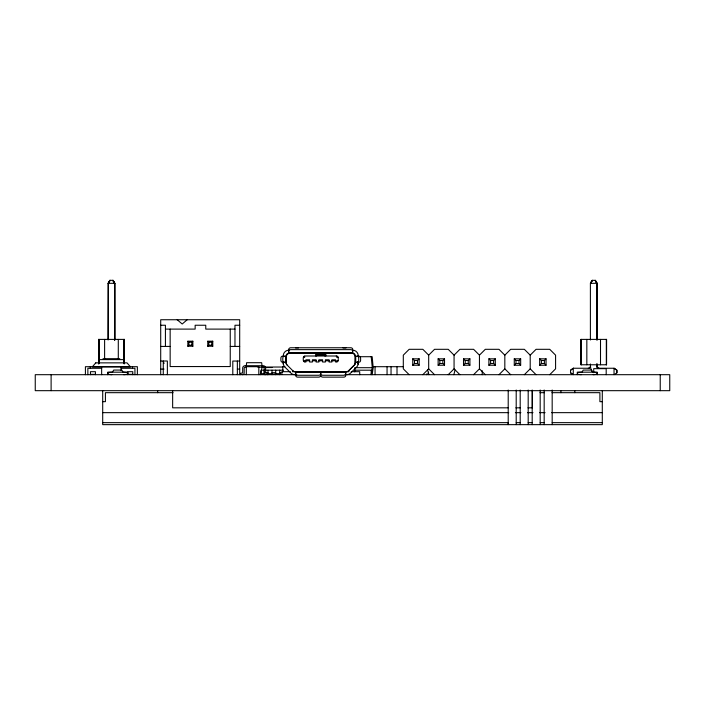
<?xml version="1.0" encoding="UTF-8"?>
<svg xmlns="http://www.w3.org/2000/svg" width="705" height="705" viewBox="0 0 705 705"><rect width="100%" height="100%" fill="white"/><g stroke="black" fill="none" stroke-linecap="round" stroke-linejoin="round"><path stroke-width="1.06" d="M596.915 367.27L596.906 363.983M372.178 374.69L373.183 367.693L372.178 356.704L359.277 356.704M371.209 356.704L372.284 367.693L371.209 374.69L371.183 370.689M260.154 374.69L262.154 367.19L261.67 362.696L246.644 362.696L246.16 367.19L245.164 367.19A0.996 0.996 0 0 0 244.168 368.195L244.168 372.936A1.745 1.745 0 0 1 242.414 374.69M453.817 374.69L455.069 370.002M303.529 357.003L303.635 357.453M337.968 360.995L337.862 360.546M108.464 283.322L110.13 280.352M596.906 340.004L596.968 283.322L590.508 283.322L592.174 280.352M590.684 283.322L592.35 280.352L590.578 283.322M108.094 283.322L109.892 280.352L108.209 283.322L108.094 340.004M108.358 283.322L110.068 280.352M112.43 372.187L113.708 370.063L121.815 370.063L123.093 372.187M581.96 372.187L583.238 370.063L591.345 370.063L592.623 372.187M187.856 346.208L188.861 345.212L188.861 342.216L187.856 341.211L192.853 341.211L192.853 346.208L187.856 346.208L187.856 341.211M192.853 346.208L191.857 345.212L191.857 342.216L192.853 341.211M207.772 346.208L208.777 345.212L208.777 342.216L207.772 341.211L212.769 341.211L212.769 346.208L207.772 346.208L207.772 341.211M212.769 346.208L211.773 345.212L211.773 342.216L212.769 341.211M303.635 360.546L303.529 360.995M303.952 361.304L304.719 360.537M304.719 361.63L304.26 361.727M336.779 356.377L337.237 356.272M336.779 357.461L337.545 356.695M337.862 357.453L337.968 357.003M354.439 364.908L348.437 370.909A2.494 2.494 0 0 1 346.675 371.641L294.822 371.641A2.494 2.494 0 0 1 293.042 370.962L287.005 364.926A2.494 2.494 0 0 1 286.274 363.163L286.327 356.756A3.499 3.499 0 0 1 289.825 353.258L351.672 353.258A3.499 3.499 0 0 1 355.17 356.756L354.994 364.194L355.223 363.163A2.494 2.494 0 0 1 354.483 364.934L348.455 370.962A2.494 2.494 0 0 1 346.693 371.694M412.751 365.225L414.469 363.507L417.483 363.507L419.149 365.225L412.751 365.225L412.751 358.836L419.149 358.836L419.149 365.225M412.751 358.836L414.469 360.493L417.483 360.493L419.149 358.836M434.536 374.69L428.684 368.838L428.684 355.161L434.536 349.31L448.213 349.31L454.064 355.161L454.064 368.838L448.213 374.69M422.833 374.69L428.684 368.838M438.131 365.225L439.849 363.507L442.863 363.507L444.529 365.225L438.131 365.225L438.131 358.836L444.529 358.836L444.529 365.225M438.131 358.836L439.849 360.493L442.863 360.493L444.529 358.836M454.064 355.161L459.916 349.31L473.593 349.31L479.444 355.161L479.444 368.838L473.593 374.69M463.511 365.225L465.229 363.507L468.243 363.507L469.909 365.225L463.511 365.225L463.511 358.836L469.909 358.836L469.909 365.225M468.243 363.507L468.243 360.493L469.909 358.836M479.444 355.161L485.296 349.31L498.973 349.31L504.824 355.161L504.824 368.838L510.676 374.69M488.891 365.225L490.61 363.507L490.61 360.493L488.891 358.836L488.891 365.225L495.289 365.225L495.289 358.836L488.891 358.836M490.61 360.493L493.623 360.493L495.289 358.836M504.824 355.161L510.676 349.31L524.353 349.31L530.204 355.161L530.204 368.838L524.353 374.69M498.973 374.69L504.824 368.838M514.271 365.225L515.99 363.507L519.003 363.507L520.669 365.225L514.271 365.225L514.271 358.836L520.669 358.836L520.669 365.225M514.271 358.836L515.99 360.493L519.003 360.493L520.669 358.836M530.204 355.161L536.056 349.31L549.733 349.31L555.584 355.161L555.584 368.838L549.733 374.69M539.651 365.225L541.37 363.507L544.383 363.507L546.049 365.225L539.651 365.225L539.651 358.836L546.049 358.836L546.049 365.225M539.651 358.836L541.37 360.493L544.383 360.493L546.049 358.836M187.204 319.735L182.207 324.009L177.211 319.735M573.271 368.248L570.521 370.187L570.521 372.857L573.271 374.646L573.271 368.248L588.481 368.248A2.089 2.089 0 0 0 590.411 366.961M570.697 370.187L573.447 368.248M304.26 356.272L304.719 356.377M337.237 361.727L336.779 361.63M109.813 280.352L113.144 280.352L114.862 283.322L114.862 340.004M114.686 340.004L114.686 283.322L108.288 283.322L108.209 339.052M160.705 325.243L165.428 325.243L165.428 346.428M239.691 325.243L234.968 325.243L234.968 346.428M165.428 329.103L195.153 329.103L195.153 325.243L205.763 325.243L205.763 329.103L234.968 329.103M124.318 339.396L98.638 339.396L98.638 363.718M606.538 339.396L580.938 339.396L580.982 364.776L606.538 364.776L606.538 339.396L606.494 364.776M188.861 342.216L191.857 342.216M208.777 342.216L211.773 342.216M188.861 345.212L191.857 345.212M208.777 345.212L211.773 345.212M160.705 346.428L170.152 346.428M230.244 346.428L239.691 346.428M295.518 347.909L298.515 347.909M342.982 347.909L345.979 347.909M288.777 352.703L352.72 352.703M288.777 353.073L352.72 353.073M316.651 353.769L324.846 353.769M316.651 354.289L324.846 354.289M316.651 355.205L324.846 355.205M103 358.686L119.779 358.686M100.057 359.612L122.723 359.612M463.511 358.836L465.229 360.493L468.243 360.493M305.908 360.801L309.61 360.801M312.403 360.801L316.104 360.801M318.898 360.801L322.599 360.801M325.393 360.801L329.094 360.801M331.888 360.801L335.589 360.801M160.705 361.013L167.367 361.004L167.367 374.69M239.691 361.048L232.8 361.048L232.8 374.69M286.274 362.194L282.414 362.194A2 1.542 90 0 1 280.881 360.202L280.881 358.202A2 1.542 -90 0 1 282.414 356.201L286.274 356.201L286.274 355.699A2.494 2.494 0 0 1 288.777 353.205L288.777 349.319A2 1.56 0 0 1 290.768 347.759L350.729 347.759A2 1.56 0 0 1 352.72 349.319L352.72 353.205A2.494 2.494 0 0 1 355.223 355.699L355.223 356.201L359.083 356.201A2 1.542 90 0 1 360.616 358.202L360.616 360.202A2 1.542 -90 0 1 359.083 362.194L355.223 362.194M490.61 363.507L493.623 363.507L495.289 365.225M284.89 366.697L282.802 366.697L282.802 371.694M373.06 366.697L403.26 366.697M262.198 367.032L282.899 367.032M257.889 367.19L263.15 367.19A0.996 0.996 0 0 1 264.146 368.195L264.146 372.936A1.745 1.745 0 0 0 265.9 374.69M264.516 367.534L272.051 367.534M354.668 367.693L372.284 367.693M101.643 368.274L87.861 368.274L87.861 374.69M121.137 368.274L134.937 368.274L134.937 374.69M160.705 369.094L164.036 369.094M237.356 369.094L239.691 369.094M283.392 370.195L261.114 370.195L261.114 373.685L264.384 373.685M354.668 370.195L372.284 370.195M281.78 371.694L290.275 371.694M292.434 371.694L298.268 371.694M343.229 371.694L349.063 371.694M351.222 371.694L359.717 371.694L359.717 374.69M295.765 371.817L320.652 371.817M320.845 371.817L345.732 371.817M295.765 372.196L320.652 372.196M320.845 372.196L345.732 372.196M265.23 372.689L268.006 372.689M272.007 372.689L275.699 372.689M279.7 372.689L282.467 372.689M267.653 373.685L272.007 373.685M275.276 373.685L280.722 373.685M272.007 374.188L275.699 374.188M279.7 374.188L282.467 374.188M90.46 374.355L95.431 374.355M127.808 374.355L132.778 374.355M296.743 374.69L35.25 374.69L35.25 390.676L669.75 390.676L669.75 374.69L345.212 374.69M173.069 392.676L105.424 392.676L105.424 401.665L102.701 401.665M539.977 392.676L544.445 392.676M551.962 392.676L599.893 392.676L599.893 401.665L602.299 401.665M508.155 407.825L172.646 407.825L172.646 390.676M515.857 407.825L520.255 407.825M527.957 407.825L532.354 407.825L532.354 390.711M102.701 412.654L508.763 412.654M515.364 412.654L520.872 412.654M527.472 412.654L532.971 412.654M539.581 412.654L545.08 412.654M551.68 412.654L602.299 412.654M102.701 422.648L508.182 422.648L508.208 424.648L508.208 390.006M516.201 422.648L520.193 422.648M528.186 422.648L532.187 422.648M540.18 422.648L544.172 422.648M552.174 422.648L602.299 422.648M570.697 372.857L572.53 374.047M530.204 368.838L536.056 374.69M479.444 368.838L485.296 374.69M454.064 368.838L459.916 374.69M428.684 355.161L422.833 349.31L409.156 349.31L403.304 355.161L403.304 368.838L409.156 374.69M336.779 360.537L337.545 361.304M303.952 356.695L304.719 357.461M114.686 283.322L112.888 280.352L114.571 283.322L114.607 340.004M595.311 280.352L596.968 283.322L595.187 280.352L596.791 283.322L596.791 339.052M113.091 280.352L114.748 283.322M112.826 280.352L114.492 283.322M164.036 363.507L163.269 361.013L163.269 374.69M427.591 370.002L428.843 374.69M286.274 363.163L286.503 364.194L286.274 363.163A2.494 2.494 0 0 0 287.058 364.908M660.233 374.69L660.233 390.676M616.778 372.857L616.778 370.187L614.029 368.248L614.029 374.646L616.954 372.857L616.954 370.187L614.205 368.248L598.994 368.248A2.089 2.089 0 0 1 596.906 366.159M606.318 339.396L606.362 364.776M606.194 374.69L606.194 368.662L593.716 368.662L593.716 372.681M602.299 390.676L602.299 424.648L102.701 424.648L102.701 390.676M600.51 339.396L600.51 364.776M597.258 374.69L597.258 372.187L577.272 372.187L577.272 374.69M597.082 340.004L597.082 283.322L595.364 280.352L592.112 280.352L590.393 283.322L590.393 340.004M597.082 363.983L597.082 366.159A2.089 2.089 0 0 0 599.171 368.248M596.791 364.185L596.791 366.371M593.258 372.187L596.959 372.496L596.959 374.32L593.258 374.69M590.393 363.983L590.57 367.27A8.495 8.495 0 0 0 592.984 372.169M586.833 339.396L586.833 364.776M581.158 339.396L581.158 364.776M581.273 372.187L577.571 372.496L577.571 374.32L581.273 374.69M581.114 339.396L581.114 364.776M574.822 390.676L574.822 392.676M560.924 390.676L560.924 392.676M552.174 390.006L552.174 424.648M544.383 360.493L544.383 363.507M544.172 390.006L544.172 424.648M541.37 360.493L541.37 363.507M540.18 390.006L540.18 424.648M532.187 390.006L532.187 424.648M528.186 390.006L528.186 424.648M520.193 390.006L520.193 424.648M519.003 360.493L519.003 363.507M516.201 390.006L516.201 424.648M515.99 360.493L515.99 363.507M493.623 360.493L493.623 363.507M482.229 370.689L482.229 374.69M465.229 360.493L465.229 363.507M442.863 360.493L442.863 363.507M439.849 360.493L439.849 363.507M428.517 372.143L428.517 374.02L426.64 374.02L426.64 374.69M417.483 360.493L417.483 363.507M414.469 360.493L414.469 363.507M397.012 366.697L397.012 374.69M391.046 366.697L391.046 374.69M387.054 366.697L387.054 374.69M375.06 366.697L375.06 374.69M358.219 356.201L358.219 355.699A5.499 5.499 0 0 0 352.72 350.209M358.219 361.736L358.122 364.194L358.219 363.163A5.499 5.499 0 0 1 356.607 367.049L350.579 373.077A5.499 5.499 0 0 1 346.693 374.69M355.708 356.201L355.708 362.194M355.346 356.201L355.346 362.194M354.782 368.442L354.782 371.879M345.732 371.694L345.732 375.571A2 1.56 0 0 1 343.732 377.14L322.846 377.14A2 1.56 0 0 1 320.845 375.571M325.842 353.258L325.842 355.999M324.846 353.205L324.846 355.999M320.845 371.694L320.845 373.703A2 1.56 0 0 0 322.846 375.263L343.732 375.263A2 1.56 0 0 0 345.732 373.703M320.652 371.694L320.652 373.703A2 1.56 0 0 1 318.651 375.263L297.766 375.263A2 1.56 0 0 1 295.765 373.703M316.651 353.205L316.651 355.999M315.655 353.258L315.655 355.999M295.765 371.694L295.765 375.571A2 1.56 0 0 0 297.766 377.14L318.651 377.14A2 1.56 0 0 0 320.652 375.571M286.151 356.201L286.151 362.194M285.789 356.201L285.789 362.194M283.278 356.201L283.278 355.699A5.499 5.499 0 0 1 288.777 350.209M283.278 361.736L283.375 364.194L283.278 363.163A5.499 5.499 0 0 0 284.89 367.049L290.918 373.077A5.499 5.499 0 0 0 294.805 374.69M279.7 370.195L279.709 374.69M275.699 370.195L275.708 374.69M272.007 370.195L272.007 374.69M268.006 370.195L268.015 374.69M267.644 374.69L267.644 373.192L265.662 373.007L265.626 367.869A2.503 2.503 0 0 0 263.476 365.71L244.838 365.71A2.503 2.503 0 0 0 242.687 367.869L242.652 373.007L240.669 373.192L240.669 374.69M264.313 370.195L264.313 374.69M258.814 374.69L258.814 366.697L246.327 366.697L246.327 374.69M239.691 374.69L239.691 319.735L160.705 319.735L160.705 374.69M237.356 361.048L237.356 374.69M230.244 329.103L230.244 366.556L170.152 366.556L170.152 329.103M157.656 390.676L157.656 392.676M137.369 374.69L137.369 366.697L85.411 366.697L85.411 374.69M132.778 374.69L132.778 371.694L127.808 371.694L127.808 374.69L127.728 372.187L107.742 372.187L107.742 374.69M132.496 366.697L132.496 368.274M124.274 339.396L124.274 363.718M124.142 339.396L124.142 363.718M124.018 339.396L124.018 363.718M123.728 372.187L127.429 372.496L127.429 374.32L123.728 374.69M121.137 366.697L121.137 370.689M118.29 339.396L118.29 359.488M111.742 372.187L108.041 372.496L108.041 374.32L111.742 374.69M104.613 339.396L104.613 359.488M101.643 366.697L101.643 374.69M98.682 339.396L98.682 363.718M95.431 374.69L95.431 371.694L90.46 371.694L90.46 374.69M90.311 366.697L90.311 368.274M51.112 374.69L51.112 390.676M357.162 362.194A2 1.542 -90 0 0 358.704 360.202L358.704 358.202A2 1.542 90 0 0 357.162 356.201M284.335 362.194A2 1.542 90 0 1 282.793 360.202L282.793 358.202A2 1.542 -90 0 1 284.335 356.201M294.822 371.641A2.494 2.494 0 0 1 293.06 370.909M288.777 351.187A2 1.56 0 0 1 290.768 349.627L350.729 349.627A2 1.56 0 0 1 352.72 351.187M590.393 366.159A2.089 2.089 0 0 1 588.305 368.248M95.757 362.863L92.329 366.864L130.451 366.864L127.023 362.863L95.757 362.863M336.232 355.999L305.256 355.999A2 2 0 0 0 303.265 357.999L303.265 359.999A2 2 0 0 0 305.256 362L305.908 362L305.908 359.797L309.61 359.797L309.61 362L312.403 362L312.403 359.797L316.104 359.797L316.104 362L318.898 362L318.898 359.797L322.599 359.797L322.599 362L325.393 362L325.393 359.797L329.094 359.797L329.094 362L331.888 362L331.888 359.797L335.589 359.797L335.589 362L336.232 362A2 2 0 0 0 338.233 359.999L338.233 357.999A2 2 0 0 0 336.232 355.999M98.938 363.718L98.938 339.396L98.894 363.718"/></g></svg>
